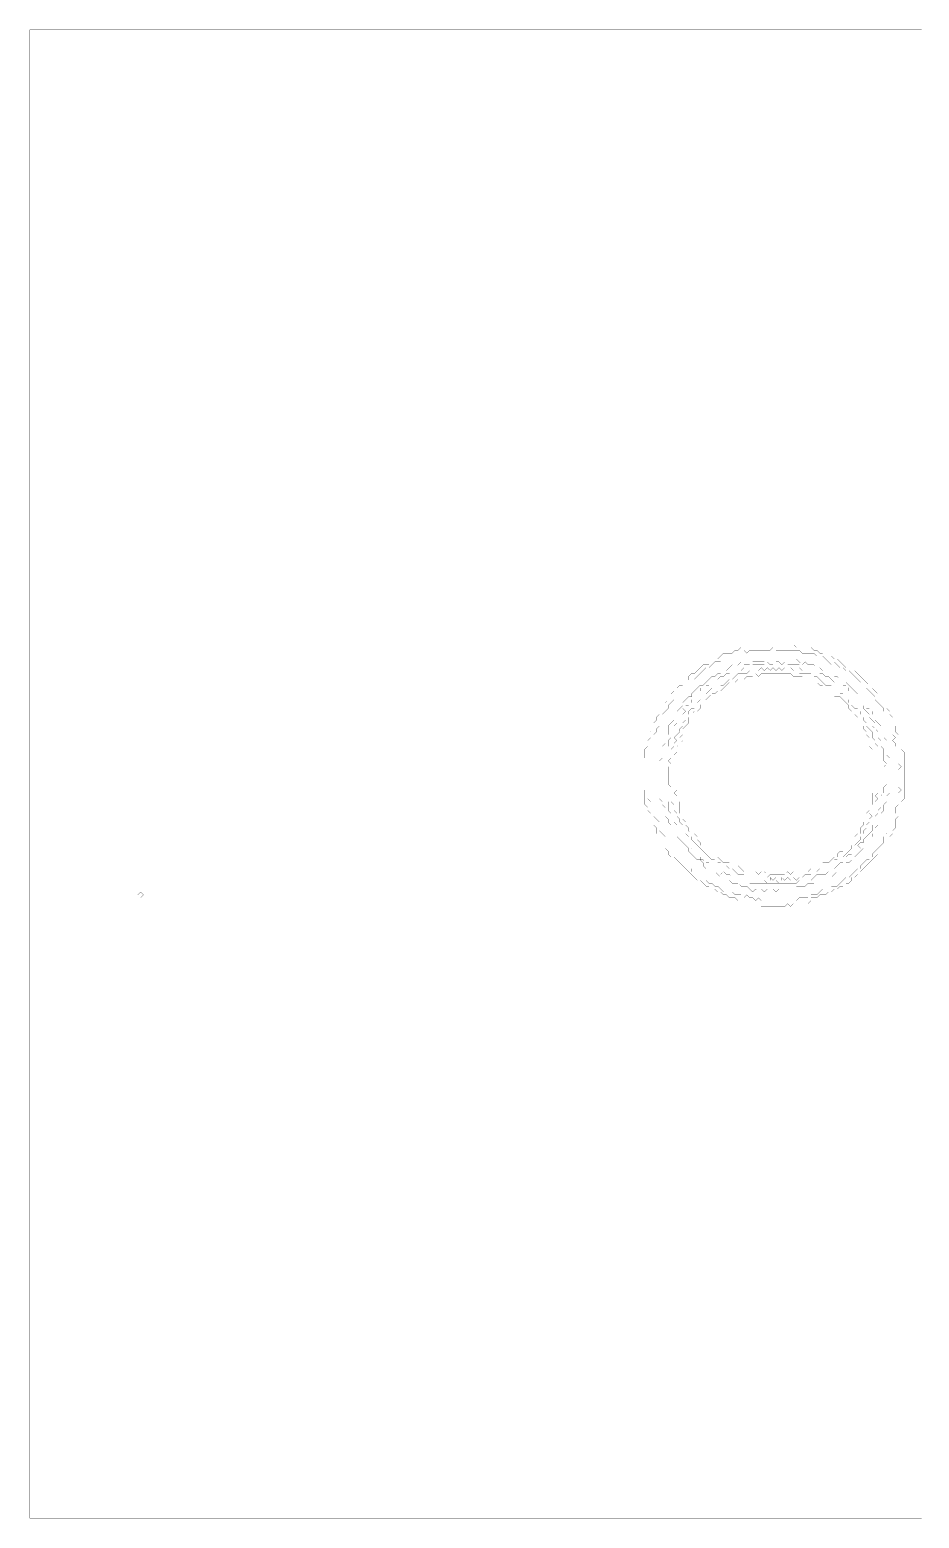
# Model space of a CAD drawing. Header units: metres. Extents: x 0 to 4996, y -4996 to 0.
# Drawn here: x 0 to 2983, y -4996 to 0 of the extents above; entities that cross this region are included whole.
import ezdxf

# ---------------------------------------------------------------- set-up
doc = ezdxf.new("R2010")
doc.units = ezdxf.units.M
doc.layers.add('conductor', color=1, linetype='Continuous')
doc.layers.add('substrate', color=5, linetype='Continuous')

msp = doc.modelspace()

# ---------------------------------------------------------------- linework, layer by layer
at = {"layer": 'conductor', "const_width": 0.5}
for points in [[(2493.2, -2072.8), (2483.4, -2082.6), (2473.7, -2082.6), (2463.9, -2082.6), (2454.1, -2082.6), (2444.3, -2082.6), (2434.6, -2082.6), (2424.8, -2082.6), (2415, -2082.6), (2405.2, -2092.4), (2395.4, -2082.6), (2385.7, -2092.4), (2375.9, -2102.1), (2366.1, -2102.1), (2356.3, -2102.1), (2346.6, -2102.1), (2336.8, -2102.1), (2327, -2111.9), (2317.2, -2121.7), (2307.5, -2121.7), (2297.7, -2121.7), (2287.9, -2131.5), (2278.1, -2141.2), (2268.3, -2141.2), (2258.6, -2151), (2248.8, -2160.8), (2239, -2170.6), (2229.2, -2180.3), (2219.5, -2180.3), (2209.7, -2190.1), (2199.9, -2199.9), (2190.1, -2209.7), (2180.3, -2219.5), (2170.6, -2229.2), (2160.8, -2239), (2160.8, -2248.8), (2151, -2258.6), (2141.2, -2268.3), (2141.2, -2278.1), (2131.5, -2287.9), (2121.7, -2297.7), (2121.7, -2307.5), (2121.7, -2317.2), (2111.9, -2327), (2111.9, -2336.8), (2102.1, -2346.6), (2102.1, -2356.3), (2092.4, -2366.1), (2092.4, -2375.9), (2082.6, -2385.7), (2082.6, -2395.4), (2082.6, -2405.2), (2082.6, -2415), (2082.6, -2424.8), (2072.8, -2434.6), (2072.8, -2444.3), (2072.8, -2454.1), (2072.8, -2463.9), (2072.8, -2473.7), (2072.8, -2483.4), (2072.8, -2493.2), (2072.8, -2503), (2072.8, -2512.8), (2072.8, -2522.6), (2072.8, -2532.3), (2072.8, -2542.1), (2072.8, -2551.9), (2072.8, -2561.7), (2072.8, -2571.4), (2072.8, -2581.2), (2082.6, -2591), (2082.6, -2600.8), (2082.6, -2610.6), (2092.4, -2620.3), (2092.4, -2630.1), (2092.4, -2639.9), (2102.1, -2649.7), (2111.9, -2659.4), (2111.9, -2669.2), (2111.9, -2679), (2111.9, -2688.8), (2121.7, -2698.5), (2131.5, -2708.3), (2131.5, -2718.1), (2131.5, -2727.9), (2141.2, -2737.7), (2151, -2747.4), (2151, -2757.2), (2160.8, -2767), (2170.6, -2776.8), (2180.3, -2776.8), (2190.1, -2786.5), (2199.9, -2796.3), (2209.7, -2806.1), (2219.5, -2815.9), (2219.5, -2825.7), (2229.2, -2825.7), (2239, -2835.4), (2248.8, -2845.2), (2258.6, -2855), (2268.3, -2855), (2278.1, -2864.8), (2287.9, -2864.8), (2297.7, -2874.5), (2307.5, -2874.5), (2317.2, -2884.3), (2327, -2894.1), (2336.8, -2894.1), (2346.6, -2894.1), (2356.3, -2894.1), (2366.1, -2903.9), (2375.9, -2903.9), (2385.7, -2903.9), (2395.4, -2913.6), (2405.2, -2903.9), (2415, -2913.6), (2424.8, -2913.6), (2434.6, -2923.4), (2444.3, -2913.6), (2454.1, -2923.4), (2463.9, -2923.4), (2473.7, -2923.4), (2483.4, -2923.4), (2493.2, -2923.4), (2503, -2923.4), (2512.8, -2923.4), (2522.6, -2923.4), (2532.3, -2923.4), (2542.1, -2923.4), (2551.9, -2923.4), (2561.7, -2923.4), (2571.4, -2923.4), (2581.2, -2913.6), (2591, -2913.6), (2600.8, -2913.6), (2610.6, -2913.6), (2620.3, -2903.9), (2630.1, -2903.9), (2639.9, -2903.9), (2649.7, -2894.1), (2659.4, -2884.3), (2669.2, -2884.3), (2679, -2884.3), (2688.8, -2874.5), (2698.5, -2874.5), (2708.3, -2874.5), (2718.1, -2864.8), (2727.9, -2855), (2737.7, -2845.2), (2747.4, -2845.2), (2757.2, -2835.4), (2767, -2825.7), (2776.8, -2815.9), (2786.5, -2815.9), (2786.5, -2806.1), (2796.3, -2796.3), (2806.1, -2786.5), (2815.9, -2786.5), (2825.7, -2776.8), (2825.7, -2767), (2835.4, -2757.2), (2845.2, -2747.4), (2855, -2737.7), (2864.8, -2727.9), (2864.8, -2718.1), (2864.8, -2708.3), (2874.5, -2698.5), (2884.3, -2688.8), (2884.3, -2679), (2894.1, -2669.2), (2894.1, -2659.4), (2894.1, -2649.7), (2894.1, -2639.9), (2903.9, -2630.1), (2903.9, -2620.3), (2903.9, -2610.6), (2913.6, -2600.8), (2913.6, -2591), (2913.6, -2581.2), (2913.6, -2571.4), (2913.6, -2561.7), (2923.4, -2551.9), (2913.6, -2542.1), (2923.4, -2532.3), (2923.4, -2522.6), (2923.4, -2512.8), (2923.4, -2503), (2913.6, -2493.2), (2913.6, -2483.4), (2923.4, -2473.7), (2913.6, -2463.9), (2913.6, -2454.1), (2913.6, -2444.3), (2913.6, -2434.6), (2913.6, -2424.8), (2913.6, -2415), (2903.9, -2405.2), (2903.9, -2395.4), (2894.1, -2385.7), (2903.9, -2375.9), (2894.1, -2366.1), (2894.1, -2356.3), (2884.3, -2346.6), (2884.3, -2336.8), (2884.3, -2327), (2884.3, -2317.2), (2874.5, -2307.5), (2874.5, -2297.7), (2864.8, -2287.9), (2864.8, -2278.1), (2855, -2268.3), (2845.2, -2258.6), (2835.4, -2248.8), (2835.4, -2239), (2825.7, -2229.2), (2815.9, -2219.5), (2806.1, -2209.7), (2806.1, -2199.9), (2796.3, -2190.1), (2786.5, -2190.1), (2776.8, -2180.3), (2767, -2170.6), (2757.2, -2160.8), (2747.4, -2151), (2737.7, -2151), (2727.9, -2141.2), (2718.1, -2141.2), (2708.3, -2131.5), (2698.5, -2121.7), (2688.8, -2131.5), (2679, -2121.7), (2669.2, -2111.9), (2659.4, -2102.1), (2649.7, -2102.1), (2639.9, -2102.1), (2630.1, -2092.4), (2620.3, -2092.4), (2610.6, -2092.4), (2600.8, -2092.4), (2591, -2092.4), (2581.2, -2082.6), (2571.4, -2082.6), (2561.7, -2082.6), (2551.9, -2082.6), (2542.1, -2082.6), (2532.3, -2082.6), (2522.6, -2082.6), (2512.8, -2082.6), (2503, -2082.6)], [(2463.9, -2121.7), (2473.7, -2111.9), (2483.4, -2111.9), (2493.2, -2111.9), (2503, -2111.9), (2512.8, -2111.9), (2522.6, -2111.9), (2532.3, -2111.9), (2542.1, -2111.9), (2551.9, -2111.9), (2561.7, -2111.9), (2571.4, -2111.9), (2581.2, -2121.7), (2591, -2131.5), (2600.8, -2121.7), (2610.6, -2131.5), (2620.3, -2131.5), (2630.1, -2131.5), (2639.9, -2141.2), (2649.7, -2141.2), (2659.4, -2151), (2669.2, -2151), (2679, -2151), (2688.8, -2160.8), (2698.5, -2170.6), (2708.3, -2170.6), (2718.1, -2180.3), (2727.9, -2190.1), (2737.7, -2190.1), (2747.4, -2199.9), (2757.2, -2209.7), (2767, -2219.5), (2776.8, -2229.2), (2776.8, -2239), (2786.5, -2248.8), (2796.3, -2258.6), (2806.1, -2268.3), (2806.1, -2278.1), (2815.9, -2278.1), (2825.7, -2287.9), (2825.7, -2297.7), (2835.4, -2307.5), (2835.4, -2317.2), (2845.2, -2327), (2855, -2336.8), (2855, -2346.6), (2855, -2356.3), (2864.8, -2366.1), (2855, -2375.9), (2864.8, -2375.9), (2874.5, -2385.7), (2874.5, -2395.4), (2874.5, -2405.2), (2874.5, -2415), (2884.3, -2424.8), (2874.5, -2434.6), (2884.3, -2444.3), (2884.3, -2454.1), (2884.3, -2463.9), (2884.3, -2473.7), (2884.3, -2483.4), (2884.3, -2493.2), (2884.3, -2503), (2884.3, -2512.8), (2884.3, -2522.6), (2884.3, -2532.3), (2884.3, -2542.1), (2884.3, -2551.9), (2884.3, -2561.7), (2874.5, -2571.4), (2874.5, -2581.2), (2874.5, -2591), (2864.8, -2600.8), (2864.8, -2610.6), (2864.8, -2620.3), (2855, -2630.1), (2855, -2639.9), (2845.2, -2649.7), (2845.2, -2659.4), (2845.2, -2669.2), (2835.4, -2679), (2835.4, -2688.8), (2825.7, -2698.5), (2825.7, -2708.3), (2815.9, -2718.1), (2806.1, -2727.9), (2796.3, -2737.7), (2786.5, -2737.7), (2796.3, -2747.4), (2786.5, -2757.2), (2776.8, -2767), (2767, -2776.8), (2757.2, -2776.8), (2747.4, -2776.8), (2757.2, -2786.5), (2747.4, -2796.3), (2737.7, -2796.3), (2727.9, -2806.1), (2718.1, -2815.9), (2708.3, -2825.7), (2698.5, -2835.4), (2688.8, -2845.2), (2679, -2845.2), (2669.2, -2855), (2659.4, -2855), (2649.7, -2855), (2639.9, -2855), (2630.1, -2864.8), (2620.3, -2864.8), (2610.6, -2864.8), (2600.8, -2874.5), (2591, -2874.5), (2581.2, -2874.5), (2571.4, -2874.5), (2561.7, -2884.3), (2551.9, -2884.3), (2542.1, -2884.3), (2532.3, -2884.3), (2522.6, -2884.3), (2512.8, -2884.3), (2503, -2894.1), (2493.2, -2884.3), (2483.4, -2884.3), (2473.7, -2884.3), (2463.9, -2894.1), (2454.1, -2884.3), (2444.3, -2894.1), (2434.6, -2884.3), (2424.8, -2894.1), (2415, -2884.3), (2405.2, -2874.5), (2395.4, -2874.5), (2385.7, -2874.5), (2375.9, -2864.8), (2366.1, -2864.8), (2356.3, -2864.8), (2346.6, -2855), (2336.8, -2855), (2327, -2845.2), (2317.2, -2845.2), (2307.5, -2835.4), (2297.7, -2825.7), (2287.9, -2815.9), (2278.1, -2815.9), (2268.3, -2815.9), (2258.6, -2806.1), (2258.6, -2796.3), (2248.8, -2786.5), (2239, -2786.5), (2229.2, -2776.8), (2219.5, -2767), (2209.7, -2757.2), (2209.7, -2747.4), (2199.9, -2737.7), (2190.1, -2727.9), (2180.3, -2718.1), (2170.6, -2708.3), (2170.6, -2698.5), (2160.8, -2688.8), (2151, -2679), (2151, -2669.2), (2141.2, -2659.4), (2141.2, -2649.7), (2131.5, -2639.9), (2131.5, -2630.1), (2131.5, -2620.3), (2131.5, -2610.6), (2121.7, -2600.8), (2121.7, -2591), (2111.9, -2581.2), (2121.7, -2571.4), (2111.9, -2561.7), (2111.9, -2551.9), (2111.9, -2542.1), (2111.9, -2532.3), (2111.9, -2522.6), (2111.9, -2512.8), (2111.9, -2503), (2111.9, -2493.2), (2111.9, -2483.4), (2111.9, -2473.7), (2111.9, -2463.9), (2111.9, -2454.1), (2121.7, -2444.3), (2121.7, -2434.6), (2121.7, -2424.8), (2121.7, -2415), (2121.7, -2405.2), (2131.5, -2395.4), (2131.5, -2385.7), (2131.5, -2375.9), (2141.2, -2366.1), (2141.2, -2356.3), (2141.2, -2346.6), (2141.2, -2336.8), (2151, -2327), (2160.8, -2317.2), (2160.8, -2307.5), (2170.6, -2297.7), (2170.6, -2287.9), (2180.3, -2278.1), (2190.1, -2268.3), (2190.1, -2258.6), (2199.9, -2248.8), (2209.7, -2239), (2219.5, -2239), (2219.5, -2229.2), (2229.2, -2219.5), (2239, -2209.7), (2248.8, -2199.9), (2258.6, -2199.9), (2268.3, -2190.1), (2278.1, -2180.3), (2287.9, -2170.6), (2297.7, -2170.6), (2307.5, -2160.8), (2317.2, -2160.8), (2327, -2151), (2336.8, -2151), (2346.6, -2141.2), (2356.3, -2131.5), (2366.1, -2141.2), (2375.9, -2131.5), (2385.7, -2121.7), (2395.4, -2131.5), (2405.2, -2131.5), (2415, -2131.5), (2424.8, -2121.7), (2434.6, -2121.7), (2444.3, -2121.7), (2454.1, -2121.7)], [(2434.6, -2160.8), (2424.8, -2170.6), (2415, -2170.6), (2405.2, -2170.6), (2395.4, -2180.3), (2385.7, -2180.3), (2375.9, -2180.3), (2366.1, -2190.1), (2356.3, -2190.1), (2346.6, -2190.1), (2336.8, -2199.9), (2327, -2209.7), (2317.2, -2219.5), (2307.5, -2219.5), (2297.7, -2229.2), (2287.9, -2229.2), (2278.1, -2239), (2268.3, -2248.8), (2258.6, -2258.6), (2248.8, -2268.3), (2248.8, -2278.1), (2239, -2287.9), (2229.2, -2287.9), (2219.5, -2297.7), (2209.7, -2307.5), (2209.7, -2317.2), (2209.7, -2327), (2199.9, -2336.8), (2190.1, -2346.6), (2190.1, -2356.3), (2190.1, -2366.1), (2180.3, -2375.9), (2190.1, -2385.7), (2180.3, -2395.4), (2170.6, -2405.2), (2170.6, -2415), (2170.6, -2424.8), (2160.8, -2434.6), (2160.8, -2444.3), (2160.8, -2454.1), (2160.8, -2463.9), (2160.8, -2473.7), (2160.8, -2483.4), (2160.8, -2493.2), (2160.8, -2503), (2160.8, -2512.8), (2160.8, -2522.6), (2160.8, -2532.3), (2160.8, -2542.1), (2170.6, -2551.9), (2160.8, -2561.7), (2170.6, -2571.4), (2170.6, -2581.2), (2180.3, -2591), (2180.3, -2600.8), (2180.3, -2610.6), (2180.3, -2620.3), (2180.3, -2630.1), (2190.1, -2639.9), (2190.1, -2649.7), (2199.9, -2659.4), (2199.9, -2669.2), (2209.7, -2679), (2209.7, -2688.8), (2219.5, -2698.5), (2229.2, -2698.5), (2239, -2708.3), (2239, -2718.1), (2248.8, -2727.9), (2248.8, -2737.7), (2258.6, -2747.4), (2268.3, -2747.4), (2278.1, -2757.2), (2287.9, -2767), (2297.7, -2776.8), (2307.5, -2776.8), (2317.2, -2786.5), (2327, -2796.3), (2336.8, -2796.3), (2346.6, -2796.3), (2356.3, -2806.1), (2366.1, -2806.1), (2375.9, -2806.1), (2385.7, -2815.9), (2395.4, -2825.7), (2405.2, -2825.7), (2415, -2825.7), (2424.8, -2825.7), (2434.6, -2825.7), (2444.3, -2835.4), (2454.1, -2825.7), (2463.9, -2825.7), (2473.7, -2835.4), (2473.7, -2845.2), (2483.4, -2835.4), (2493.2, -2835.4), (2503, -2835.4), (2512.8, -2835.4), (2522.6, -2835.4), (2532.3, -2835.4), (2542.1, -2825.7), (2551.9, -2835.4), (2561.7, -2825.7), (2571.4, -2825.7), (2581.2, -2825.7), (2591, -2825.7), (2600.8, -2825.7), (2610.6, -2825.7), (2620.3, -2815.9), (2630.1, -2815.9), (2639.9, -2815.9), (2649.7, -2806.1), (2659.4, -2796.3), (2669.2, -2796.3), (2679, -2796.3), (2688.8, -2786.5), (2698.5, -2776.8), (2708.3, -2776.8), (2708.3, -2767), (2718.1, -2757.2), (2727.9, -2757.2), (2737.7, -2747.4), (2747.4, -2737.7), (2757.2, -2727.9), (2767, -2718.1), (2767, -2708.3), (2776.8, -2698.5), (2786.5, -2698.5), (2786.5, -2688.8), (2786.5, -2679), (2796.3, -2669.2), (2796.3, -2659.4), (2806.1, -2649.7), (2806.1, -2639.9), (2806.1, -2630.1), (2815.9, -2620.3), (2815.9, -2610.6), (2825.7, -2600.8), (2825.7, -2591), (2825.7, -2581.2), (2825.7, -2571.4), (2825.7, -2561.7), (2835.4, -2551.9), (2835.4, -2542.1), (2835.4, -2532.3), (2835.4, -2522.6), (2835.4, -2512.8), (2835.4, -2503), (2835.4, -2493.2), (2835.4, -2483.4), (2835.4, -2473.7), (2835.4, -2463.9), (2835.4, -2454.1), (2835.4, -2444.3), (2835.4, -2434.6), (2835.4, -2424.8), (2835.4, -2415), (2825.7, -2415), (2815.9, -2405.2), (2815.9, -2395.4), (2815.9, -2385.7), (2815.9, -2375.9), (2806.1, -2366.1), (2806.1, -2356.3), (2796.3, -2346.6), (2796.3, -2336.8), (2786.5, -2327), (2776.8, -2317.2), (2776.8, -2307.5), (2767, -2297.7), (2767, -2287.9), (2757.2, -2287.9), (2747.4, -2278.1), (2747.4, -2268.3), (2737.7, -2258.6), (2727.9, -2248.8), (2718.1, -2239), (2708.3, -2239), (2698.5, -2239), (2688.8, -2229.2), (2688.8, -2219.5), (2679, -2219.5), (2669.2, -2209.7), (2659.4, -2199.9), (2649.7, -2199.9), (2639.9, -2190.1), (2630.1, -2180.3), (2620.3, -2180.3), (2610.6, -2180.3), (2600.8, -2180.3), (2591, -2170.6), (2581.2, -2170.6), (2571.4, -2170.6), (2561.7, -2170.6), (2551.9, -2160.8), (2542.1, -2160.8), (2532.3, -2160.8), (2522.6, -2160.8), (2512.8, -2160.8), (2503, -2160.8), (2493.2, -2160.8), (2483.4, -2160.8), (2473.7, -2160.8), (2463.9, -2160.8), (2454.1, -2160.8), (2444.3, -2170.6)]]:
    msp.add_lwpolyline(points, close=True, dxfattribs=at)
at = {"layer": 'substrate', "const_width": 0.5}
msp.add_lwpolyline([(2991.9, 0), (2982.1, 0), (2972.3, 0), (2962.5, 0), (2952.8, 0), (2943, 0), (2933.2, 0), (2923.4, 0), (2913.6, 0), (2903.9, 0), (2894.1, 0), (2884.3, 0), (2874.5, 0), (2864.8, 0), (2855, 0), (2845.2, 0), (2835.4, 0), (2825.7, 0), (2815.9, 0), (2806.1, 0), (2796.3, 0), (2786.5, 0), (2776.8, 0), (2767, 0), (2757.2, 0), (2747.4, 0), (2737.7, 0), (2727.9, 0), (2718.1, 0), (2708.3, 0), (2698.5, 0), (2688.8, 0), (2679, 0), (2669.2, 0), (2659.4, 0), (2649.7, 0), (2639.9, 0), (2630.1, 0), (2620.3, 0), (2610.6, 0), (2600.8, 0), (2591, 0), (2581.2, 0), (2571.4, 0), (2561.7, 0), (2551.9, 0), (2542.1, 0), (2532.3, 0), (2522.6, 0), (2512.8, 0), (2503, 0), (2493.2, 0), (2483.4, 0), (2473.7, 0), (2463.9, 0), (2454.1, 0), (2444.3, 0), (2434.6, 0), (2424.8, 0), (2415, 0), (2405.2, 0), (2395.4, 0), (2385.7, 0), (2375.9, 0), (2366.1, 0), (2356.3, 0), (2346.6, 0), (2336.8, 0), (2327, 0), (2317.2, 0), (2307.5, 0), (2297.7, 0), (2287.9, 0), (2278.1, 0), (2268.3, 0), (2258.6, 0), (2248.8, 0), (2239, 0), (2229.2, 0), (2219.5, 0), (2209.7, 0), (2199.9, 0), (2190.1, 0), (2180.3, 0), (2170.6, 0), (2160.8, 0), (2151, 0), (2141.2, 0), (2131.5, 0), (2121.7, 0), (2111.9, 0), (2102.1, 0), (2092.4, 0), (2082.6, 0), (2072.8, 0), (2063, 0), (2053.2, 0), (2043.5, 0), (2033.7, 0), (2023.9, 0), (2014.1, 0), (2004.4, 0), (1994.6, 0), (1984.8, 0), (1975, 0), (1965.2, 0), (1955.5, 0), (1945.7, 0), (1935.9, 0), (1926.1, 0), (1916.4, 0), (1906.6, 0), (1896.8, 0), (1887, 0), (1877.2, 0), (1867.5, 0), (1857.7, 0), (1847.9, 0), (1838.1, 0), (1828.4, 0), (1818.6, 0), (1808.8, 0), (1799, 0), (1789.3, 0), (1779.5, 0), (1769.7, 0), (1759.9, 0), (1750.1, 0), (1740.4, 0), (1730.6, 0), (1720.8, 0), (1711, 0), (1701.3, 0), (1691.5, 0), (1681.7, 0), (1671.9, 0), (1662.1, 0), (1652.4, 0), (1642.6, 0), (1632.8, 0), (1623, 0), (1613.3, 0), (1603.5, 0), (1593.7, 0), (1583.9, 0), (1574.2, 0), (1564.4, 0), (1554.6, 0), (1544.8, 0), (1535, 0), (1525.3, 0), (1515.5, 0), (1505.7, 0), (1495.9, 0), (1486.2, 0), (1476.4, 0), (1466.6, 0), (1456.8, 0), (1447, 0), (1437.3, 0), (1427.5, 0), (1417.7, 0), (1407.9, 0), (1398.2, 0), (1388.4, 0), (1378.6, 0), (1368.8, 0), (1359.1, 0), (1349.3, 0), (1339.5, 0), (1329.7, 0), (1319.9, 0), (1310.2, 0), (1300.4, 0), (1290.6, 0), (1280.8, 0), (1271.1, 0), (1261.3, 0), (1251.5, 0), (1241.7, 0), (1231.9, 0), (1222.2, 0), (1212.4, 0), (1202.6, 0), (1192.8, 0), (1183.1, 0), (1173.3, 0), (1163.5, 0), (1153.7, 0), (1143.9, 0), (1134.2, 0), (1124.4, 0), (1114.6, 0), (1104.8, 0), (1095.1, 0), (1085.3, 0), (1075.5, 0), (1065.7, 0), (1056, 0), (1046.2, 0), (1036.4, 0), (1026.6, 0), (1016.8, 0), (1007.1, 0), (997.3, 0), (987.5, 0), (977.7, 0), (968, 0), (958.2, 0), (948.4, 0), (938.6, 0), (928.8, 0), (919.1, 0), (909.3, 0), (899.5, 0), (889.7, 0), (880, 0), (870.2, 0), (860.4, 0), (850.6, 0), (840.9, 0), (831.1, 0), (821.3, 0), (811.5, 0), (801.7, 0), (792, 0), (782.2, 0), (772.4, 0), (762.6, 0), (752.9, 0), (743.1, 0), (733.3, 0), (723.5, 0), (713.7, 0), (704, 0), (694.2, 0), (684.4, 0), (674.6, 0), (664.9, 0), (655.1, 0), (645.3, 0), (635.5, 0), (625.8, 0), (616, 0), (606.2, 0), (596.4, 0), (586.6, 0), (576.9, 0), (567.1, 0), (557.3, 0), (547.5, 0), (537.8, 0), (528, 0), (518.2, 0), (508.4, 0), (498.6, 0), (488.9, 0), (479.1, 0), (469.3, 0), (459.5, 0), (449.8, 0), (440, 0), (430.2, 0), (420.4, 0), (410.6, 0), (400.9, 0), (391.1, 0), (381.3, 0), (371.5, 0), (361.8, 0), (352, 0), (342.2, 0), (332.4, 0), (322.7, 0), (312.9, 0), (303.1, 0), (293.3, 0), (283.5, 0), (273.8, 0), (264, 0), (254.2, 0), (244.4, 0), (234.7, 0), (224.9, 0), (215.1, 0), (205.3, 0), (195.5, 0), (185.8, 0), (176, 0), (166.2, 0), (156.4, 0), (146.7, 0), (136.9, 0), (127.1, 0), (117.3, 0), (107.6, 0), (97.8, 0), (88, 0), (78.2, 0), (68.4, 0), (58.7, 0), (48.9, 0), (39.1, 0), (29.3, 0), (19.6, 0), (9.8, 0), (0, 0), (0, -9.8), (0, -19.6), (0, -29.3), (0, -39.1), (0, -48.9), (0, -58.7), (0, -68.4), (0, -78.2), (0, -88), (0, -97.8), (0, -107.6), (0, -117.3), (0, -127.1), (0, -136.9), (0, -146.7), (0, -156.4), (0, -166.2), (0, -176), (0, -185.8), (0, -195.5), (0, -205.3), (0, -215.1), (0, -224.9), (0, -234.7), (0, -244.4), (0, -254.2), (0, -264), (0, -273.8), (0, -283.5), (0, -293.3), (0, -303.1), (0, -312.9), (0, -322.7), (0, -332.4), (0, -342.2), (0, -352), (0, -361.8), (0, -371.5), (0, -381.3), (0, -391.1), (0, -400.9), (0, -410.6), (0, -420.4), (0, -430.2), (0, -440), (0, -449.8), (0, -459.5), (0, -469.3), (0, -479.1), (0, -488.9), (0, -498.6), (0, -508.4), (0, -518.2), (0, -528), (0, -537.8), (0, -547.5), (0, -557.3), (0, -567.1), (0, -576.9), (0, -586.6), (0, -596.4), (0, -606.2), (0, -616), (0, -625.8), (0, -635.5), (0, -645.3), (0, -655.1), (0, -664.9), (0, -674.6), (0, -684.4), (0, -694.2), (0, -704), (0, -713.7), (0, -723.5), (0, -733.3), (0, -743.1), (0, -752.9), (0, -762.6), (0, -772.4), (0, -782.2), (0, -792), (0, -801.7), (0, -811.5), (0, -821.3), (0, -831.1), (0, -840.9), (0, -850.6), (0, -860.4), (0, -870.2), (0, -880), (0, -889.7), (0, -899.5), (0, -909.3), (0, -919.1), (0, -928.8), (0, -938.6), (0, -948.4), (0, -958.2), (0, -968), (0, -977.7), (0, -987.5), (0, -997.3), (0, -1007.1), (0, -1016.8), (0, -1026.6), (0, -1036.4), (0, -1046.2), (0, -1056), (0, -1065.7), (0, -1075.5), (0, -1085.3), (0, -1095.1), (0, -1104.8), (0, -1114.6), (0, -1124.4), (0, -1134.2), (0, -1143.9), (0, -1153.7), (0, -1163.5), (0, -1173.3), (0, -1183.1), (0, -1192.8), (0, -1202.6), (0, -1212.4), (0, -1222.2), (0, -1231.9), (0, -1241.7), (0, -1251.5), (0, -1261.3), (0, -1271.1), (0, -1280.8), (0, -1290.6), (0, -1300.4), (0, -1310.2), (0, -1319.9), (0, -1329.7), (0, -1339.5), (0, -1349.3), (0, -1359.1), (0, -1368.8), (0, -1378.6), (0, -1388.4), (0, -1398.2), (0, -1407.9), (0, -1417.7), (0, -1427.5), (0, -1437.3), (0, -1447), (0, -1456.8), (0, -1466.6), (0, -1476.4), (0, -1486.2), (0, -1495.9), (0, -1505.7), (0, -1515.5), (0, -1525.3), (0, -1535), (0, -1544.8), (0, -1554.6), (0, -1564.4), (0, -1574.2), (0, -1583.9), (0, -1593.7), (0, -1603.5), (0, -1613.3), (0, -1623), (0, -1632.8), (0, -1642.6), (0, -1652.4), (0, -1662.1), (0, -1671.9), (0, -1681.7), (0, -1691.5), (0, -1701.3), (0, -1711), (0, -1720.8), (0, -1730.6), (0, -1740.4), (0, -1750.1), (0, -1759.9), (0, -1769.7), (0, -1779.5), (0, -1789.3), (0, -1799), (0, -1808.8), (0, -1818.6), (0, -1828.4), (0, -1838.1), (0, -1847.9), (0, -1857.7), (0, -1867.5), (0, -1877.2), (0, -1887), (0, -1896.8), (0, -1906.6), (0, -1916.4), (0, -1926.1), (0, -1935.9), (0, -1945.7), (0, -1955.5), (0, -1965.2), (0, -1975), (0, -1984.8), (0, -1994.6), (0, -2004.4), (0, -2014.1), (0, -2023.9), (0, -2033.7), (0, -2043.5), (0, -2053.2), (0, -2063), (0, -2072.8), (0, -2082.6), (0, -2092.4), (0, -2102.1), (0, -2111.9), (0, -2121.7), (0, -2131.5), (0, -2141.2), (0, -2151), (0, -2160.8), (0, -2170.6), (0, -2180.3), (0, -2190.1), (0, -2199.9), (0, -2209.7), (0, -2219.5), (0, -2229.2), (0, -2239), (0, -2248.8), (0, -2258.6), (0, -2268.3), (0, -2278.1), (0, -2287.9), (0, -2297.7), (0, -2307.5), (0, -2317.2), (0, -2327), (0, -2336.8), (0, -2346.6), (0, -2356.3), (0, -2366.1), (0, -2375.9), (0, -2385.7), (0, -2395.4), (0, -2405.2), (0, -2415), (0, -2424.8), (0, -2434.6), (0, -2444.3), (0, -2454.1), (0, -2463.9), (0, -2473.7), (0, -2483.4), (0, -2493.2), (0, -2503), (0, -2512.8), (0, -2522.6), (0, -2532.3), (0, -2542.1), (0, -2551.9), (0, -2561.7), (0, -2571.4), (0, -2581.2), (0, -2591), (0, -2600.8), (0, -2610.6), (0, -2620.3), (0, -2630.1), (0, -2639.9), (0, -2649.7), (0, -2659.4), (0, -2669.2), (0, -2679), (0, -2688.8), (0, -2698.5), (0, -2708.3), (0, -2718.1), (0, -2727.9), (0, -2737.7), (0, -2747.4), (0, -2757.2), (0, -2767), (0, -2776.8), (0, -2786.5), (0, -2796.3), (0, -2806.1), (0, -2815.9), (0, -2825.7), (0, -2835.4), (0, -2845.2), (0, -2855), (0, -2864.8), (0, -2874.5), (0, -2884.3), (0, -2894.1), (0, -2903.9), (0, -2913.6), (0, -2923.4), (0, -2933.2), (0, -2943), (0, -2952.8), (0, -2962.5), (0, -2972.3), (0, -2982.1), (0, -2991.9), (0, -3001.6), (0, -3011.4), (0, -3021.2), (0, -3031), (0, -3040.8), (0, -3050.5), (0, -3060.3), (0, -3070.1), (0, -3079.9), (0, -3089.6), (0, -3099.4), (0, -3109.2), (0, -3119), (0, -3128.8), (0, -3138.5), (0, -3148.3), (0, -3158.1), (0, -3167.9), (0, -3177.6), (0, -3187.4), (0, -3197.2), (0, -3207), (0, -3216.7), (0, -3226.5), (0, -3236.3), (0, -3246.1), (0, -3255.9), (0, -3265.6), (0, -3275.4), (0, -3285.2), (0, -3295), (0, -3304.7), (0, -3314.5), (0, -3324.3), (0, -3334.1), (0, -3343.9), (0, -3353.6), (0, -3363.4), (0, -3373.2), (0, -3383), (0, -3392.7), (0, -3402.5), (0, -3412.3), (0, -3422.1), (0, -3431.8), (0, -3441.6), (0, -3451.4), (0, -3461.2), (0, -3471), (0, -3480.7), (0, -3490.5), (0, -3500.3), (0, -3510.1), (0, -3519.8), (0, -3529.6), (0, -3539.4), (0, -3549.2), (0, -3559), (0, -3568.7), (0, -3578.5), (0, -3588.3), (0, -3598.1), (0, -3607.8), (0, -3617.6), (0, -3627.4), (0, -3637.2), (0, -3646.9), (0, -3656.7), (0, -3666.5), (0, -3676.3), (0, -3686.1), (0, -3695.8), (0, -3705.6), (0, -3715.4), (0, -3725.2), (0, -3734.9), (0, -3744.7), (0, -3754.5), (0, -3764.3), (0, -3774.1), (0, -3783.8), (0, -3793.6), (0, -3803.4), (0, -3813.2), (0, -3822.9), (0, -3832.7), (0, -3842.5), (0, -3852.3), (0, -3862.1), (0, -3871.8), (0, -3881.6), (0, -3891.4), (0, -3901.2), (0, -3910.9), (0, -3920.7), (0, -3930.5), (0, -3940.3), (0, -3950), (0, -3959.8), (0, -3969.6), (0, -3979.4), (0, -3989.2), (0, -3998.9), (0, -4008.7), (0, -4018.5), (0, -4028.3), (0, -4038), (0, -4047.8), (0, -4057.6), (0, -4067.4), (0, -4077.2), (0, -4086.9), (0, -4096.7), (0, -4106.5), (0, -4116.3), (0, -4126), (0, -4135.8), (0, -4145.6), (0, -4155.4), (0, -4165.1), (0, -4174.9), (0, -4184.7), (0, -4194.5), (0, -4204.3), (0, -4214), (0, -4223.8), (0, -4233.6), (0, -4243.4), (0, -4253.1), (0, -4262.9), (0, -4272.7), (0, -4282.5), (0, -4292.3), (0, -4302), (0, -4311.8), (0, -4321.6), (0, -4331.4), (0, -4341.1), (0, -4350.9), (0, -4360.7), (0, -4370.5), (0, -4380.2), (0, -4390), (0, -4399.8), (0, -4409.6), (0, -4419.4), (0, -4429.1), (0, -4438.9), (0, -4448.7), (0, -4458.5), (0, -4468.2), (0, -4478), (0, -4487.8), (0, -4497.6), (0, -4507.4), (0, -4517.1), (0, -4526.9), (0, -4536.7), (0, -4546.5), (0, -4556.2), (0, -4566), (0, -4575.8), (0, -4585.6), (0, -4595.4), (0, -4605.1), (0, -4614.9), (0, -4624.7), (0, -4634.5), (0, -4644.2), (0, -4654), (0, -4663.8), (0, -4673.6), (0, -4683.3), (0, -4693.1), (0, -4702.9), (0, -4712.7), (0, -4722.5), (0, -4732.2), (0, -4742), (0, -4751.8), (0, -4761.6), (0, -4771.3), (0, -4781.1), (0, -4790.9), (0, -4800.7), (0, -4810.5), (0, -4820.2), (0, -4830), (0, -4839.8), (0, -4849.6), (0, -4859.3), (0, -4869.1), (0, -4878.9), (0, -4888.7), (0, -4898.4), (0, -4908.2), (0, -4918), (0, -4927.8), (0, -4937.6), (0, -4947.3), (0, -4957.1), (0, -4966.9), (0, -4976.7), (0, -4986.4), (0, -4996.2), (9.8, -4996.2), (19.6, -4996.2), (29.3, -4996.2), (39.1, -4996.2), (48.9, -4996.2), (58.7, -4996.2), (68.4, -4996.2), (78.2, -4996.2), (88, -4996.2), (97.8, -4996.2), (107.6, -4996.2), (117.3, -4996.2), (127.1, -4996.2), (136.9, -4996.2), (146.7, -4996.2), (156.4, -4996.2), (166.2, -4996.2), (176, -4996.2), (185.8, -4996.2), (195.5, -4996.2), (205.3, -4996.2), (215.1, -4996.2), (224.9, -4996.2), (234.7, -4996.2), (244.4, -4996.2), (254.2, -4996.2), (264, -4996.2), (273.8, -4996.2), (283.5, -4996.2), (293.3, -4996.2), (303.1, -4996.2), (312.9, -4996.2), (322.7, -4996.2), (332.4, -4996.2), (342.2, -4996.2), (352, -4996.2), (361.8, -4996.2), (371.5, -4996.2), (381.3, -4996.2), (391.1, -4996.2), (400.9, -4996.2), (410.6, -4996.2), (420.4, -4996.2), (430.2, -4996.2), (440, -4996.2), (449.8, -4996.2), (459.5, -4996.2), (469.3, -4996.2), (479.1, -4996.2), (488.9, -4996.2), (498.6, -4996.2), (508.4, -4996.2), (518.2, -4996.2), (528, -4996.2), (537.8, -4996.2), (547.5, -4996.2), (557.3, -4996.2), (567.1, -4996.2), (576.9, -4996.2), (586.6, -4996.2), (596.4, -4996.2), (606.2, -4996.2), (616, -4996.2), (625.8, -4996.2), (635.5, -4996.2), (645.3, -4996.2), (655.1, -4996.2), (664.9, -4996.2), (674.6, -4996.2), (684.4, -4996.2), (694.2, -4996.2), (704, -4996.2), (713.7, -4996.2), (723.5, -4996.2), (733.3, -4996.2), (743.1, -4996.2), (752.9, -4996.2), (762.6, -4996.2), (772.4, -4996.2), (782.2, -4996.2), (792, -4996.2), (801.7, -4996.2), (811.5, -4996.2), (821.3, -4996.2), (831.1, -4996.2), (840.9, -4996.2), (850.6, -4996.2), (860.4, -4996.2), (870.2, -4996.2), (880, -4996.2), (889.7, -4996.2), (899.5, -4996.2), (909.3, -4996.2), (919.1, -4996.2), (928.8, -4996.2), (938.6, -4996.2), (948.4, -4996.2), (958.2, -4996.2), (968, -4996.2), (977.7, -4996.2), (987.5, -4996.2), (997.3, -4996.2), (1007.1, -4996.2), (1016.8, -4996.2), (1026.6, -4996.2), (1036.4, -4996.2), (1046.2, -4996.2), (1056, -4996.2), (1065.7, -4996.2), (1075.5, -4996.2), (1085.3, -4996.2), (1095.1, -4996.2), (1104.8, -4996.2), (1114.6, -4996.2), (1124.4, -4996.2), (1134.2, -4996.2), (1143.9, -4996.2), (1153.7, -4996.2), (1163.5, -4996.2), (1173.3, -4996.2), (1183.1, -4996.2), (1192.8, -4996.2), (1202.6, -4996.2), (1212.4, -4996.2), (1222.2, -4996.2), (1231.9, -4996.2), (1241.7, -4996.2), (1251.5, -4996.2), (1261.3, -4996.2), (1271.1, -4996.2), (1280.8, -4996.2), (1290.6, -4996.2), (1300.4, -4996.2), (1310.2, -4996.2), (1319.9, -4996.2), (1329.7, -4996.2), (1339.5, -4996.2), (1349.3, -4996.2), (1359.1, -4996.2), (1368.8, -4996.2), (1378.6, -4996.2), (1388.4, -4996.2), (1398.2, -4996.2), (1407.9, -4996.2), (1417.7, -4996.2), (1427.5, -4996.2), (1437.3, -4996.2), (1447, -4996.2), (1456.8, -4996.2), (1466.6, -4996.2), (1476.4, -4996.2), (1486.2, -4996.2), (1495.9, -4996.2), (1505.7, -4996.2), (1515.5, -4996.2), (1525.3, -4996.2), (1535, -4996.2), (1544.8, -4996.2), (1554.6, -4996.2), (1564.4, -4996.2), (1574.2, -4996.2), (1583.9, -4996.2), (1593.7, -4996.2), (1603.5, -4996.2), (1613.3, -4996.2), (1623, -4996.2), (1632.8, -4996.2), (1642.6, -4996.2), (1652.4, -4996.2), (1662.1, -4996.2), (1671.9, -4996.2), (1681.7, -4996.2), (1691.5, -4996.2), (1701.3, -4996.2), (1711, -4996.2), (1720.8, -4996.2), (1730.6, -4996.2), (1740.4, -4996.2), (1750.1, -4996.2), (1759.9, -4996.2), (1769.7, -4996.2), (1779.5, -4996.2), (1789.3, -4996.2), (1799, -4996.2), (1808.8, -4996.2), (1818.6, -4996.2), (1828.4, -4996.2), (1838.1, -4996.2), (1847.9, -4996.2), (1857.7, -4996.2), (1867.5, -4996.2), (1877.2, -4996.2), (1887, -4996.2), (1896.8, -4996.2), (1906.6, -4996.2), (1916.4, -4996.2), (1926.1, -4996.2), (1935.9, -4996.2), (1945.7, -4996.2), (1955.5, -4996.2), (1965.2, -4996.2), (1975, -4996.2), (1984.8, -4996.2), (1994.6, -4996.2), (2004.4, -4996.2), (2014.1, -4996.2), (2023.9, -4996.2), (2033.7, -4996.2), (2043.5, -4996.2), (2053.2, -4996.2), (2063, -4996.2), (2072.8, -4996.2), (2082.6, -4996.2), (2092.4, -4996.2), (2102.1, -4996.2), (2111.9, -4996.2), (2121.7, -4996.2), (2131.5, -4996.2), (2141.2, -4996.2), (2151, -4996.2), (2160.8, -4996.2), (2170.6, -4996.2), (2180.3, -4996.2), (2190.1, -4996.2), (2199.9, -4996.2), (2209.7, -4996.2), (2219.5, -4996.2), (2229.2, -4996.2), (2239, -4996.2), (2248.8, -4996.2), (2258.6, -4996.2), (2268.3, -4996.2), (2278.1, -4996.2), (2287.9, -4996.2), (2297.7, -4996.2), (2307.5, -4996.2), (2317.2, -4996.2), (2327, -4996.2), (2336.8, -4996.2), (2346.6, -4996.2), (2356.3, -4996.2), (2366.1, -4996.2), (2375.9, -4996.2), (2385.7, -4996.2), (2395.4, -4996.2), (2405.2, -4996.2), (2415, -4996.2), (2424.8, -4996.2), (2434.6, -4996.2), (2444.3, -4996.2), (2454.1, -4996.2), (2463.9, -4996.2), (2473.7, -4996.2), (2483.4, -4996.2), (2493.2, -4996.2), (2503, -4996.2), (2512.8, -4996.2), (2522.6, -4996.2), (2532.3, -4996.2), (2542.1, -4996.2), (2551.9, -4996.2), (2561.7, -4996.2), (2571.4, -4996.2), (2581.2, -4996.2), (2591, -4996.2), (2600.8, -4996.2), (2610.6, -4996.2), (2620.3, -4996.2), (2630.1, -4996.2), (2639.9, -4996.2), (2649.7, -4996.2), (2659.4, -4996.2), (2669.2, -4996.2), (2679, -4996.2), (2688.8, -4996.2), (2698.5, -4996.2), (2708.3, -4996.2), (2718.1, -4996.2), (2727.9, -4996.2), (2737.7, -4996.2), (2747.4, -4996.2), (2757.2, -4996.2), (2767, -4996.2), (2776.8, -4996.2), (2786.5, -4996.2), (2796.3, -4996.2), (2806.1, -4996.2), (2815.9, -4996.2), (2825.7, -4996.2), (2835.4, -4996.2), (2845.2, -4996.2), (2855, -4996.2), (2864.8, -4996.2), (2874.5, -4996.2), (2884.3, -4996.2), (2894.1, -4996.2), (2903.9, -4996.2), (2913.6, -4996.2), (2923.4, -4996.2), (2933.2, -4996.2), (2943, -4996.2), (2952.8, -4996.2), (2962.5, -4996.2), (2972.3, -4996.2), (2982.1, -4996.2), (2991.9, -4996.2)], dxfattribs=at)
for points in [[(2405.2, -2072.8), (2415, -2063), (2424.8, -2063), (2434.6, -2063), (2444.3, -2063), (2454.1, -2063), (2463.9, -2063), (2473.7, -2063), (2483.4, -2063), (2493.2, -2063), (2503, -2063), (2512.8, -2063), (2522.6, -2063), (2532.3, -2063), (2542.1, -2063), (2551.9, -2063), (2561.7, -2063), (2571.4, -2072.8), (2581.2, -2072.8), (2591, -2072.8), (2600.8, -2072.8), (2610.6, -2072.8), (2620.3, -2072.8), (2630.1, -2082.6), (2639.9, -2082.6), (2649.7, -2092.4), (2659.4, -2092.4), (2669.2, -2102.1), (2679, -2102.1), (2688.8, -2102.1), (2698.5, -2111.9), (2708.3, -2111.9), (2718.1, -2121.7), (2727.9, -2131.5), (2737.7, -2141.2), (2747.4, -2141.2), (2757.2, -2151), (2767, -2151), (2776.8, -2160.8), (2786.5, -2170.6), (2796.3, -2180.3), (2806.1, -2190.1), (2815.9, -2199.9), (2825.7, -2209.7), (2835.4, -2219.5), (2845.2, -2229.2), (2855, -2239), (2855, -2248.8), (2864.8, -2258.6), (2874.5, -2268.3), (2874.5, -2278.1), (2884.3, -2287.9), (2884.3, -2297.7), (2894.1, -2307.5), (2894.1, -2317.2), (2894.1, -2327), (2903.9, -2336.8), (2903.9, -2346.6), (2903.9, -2356.3), (2913.6, -2366.1), (2913.6, -2375.9), (2923.4, -2385.7), (2923.4, -2395.4), (2923.4, -2405.2), (2923.4, -2415), (2933.2, -2424.8), (2933.2, -2434.6), (2933.2, -2444.3), (2933.2, -2454.1), (2933.2, -2463.9), (2933.2, -2473.7), (2933.2, -2483.4), (2933.2, -2493.2), (2933.2, -2503), (2933.2, -2512.8), (2933.2, -2522.6), (2933.2, -2532.3), (2933.2, -2542.1), (2933.2, -2551.9), (2933.2, -2561.7), (2933.2, -2571.4), (2933.2, -2581.2), (2923.4, -2591), (2923.4, -2600.8), (2923.4, -2610.6), (2913.6, -2620.3), (2913.6, -2630.1), (2913.6, -2639.9), (2903.9, -2649.7), (2903.9, -2659.4), (2903.9, -2669.2), (2903.9, -2679), (2894.1, -2688.8), (2894.1, -2698.5), (2884.3, -2708.3), (2884.3, -2718.1), (2874.5, -2727.9), (2874.5, -2737.7), (2864.8, -2747.4), (2855, -2747.4), (2855, -2757.2), (2845.2, -2767), (2835.4, -2776.8), (2825.7, -2786.5), (2815.9, -2796.3), (2806.1, -2806.1), (2796.3, -2815.9), (2786.5, -2825.7), (2776.8, -2825.7), (2776.8, -2835.4), (2767, -2845.2), (2757.2, -2845.2), (2757.2, -2855), (2747.4, -2864.8), (2737.7, -2864.8), (2727.9, -2874.5), (2718.1, -2874.5), (2708.3, -2884.3), (2698.5, -2884.3), (2688.8, -2894.1), (2679, -2894.1), (2669.2, -2903.9), (2659.4, -2903.9), (2649.7, -2903.9), (2639.9, -2913.6), (2630.1, -2913.6), (2620.3, -2913.6), (2620.3, -2923.4), (2610.6, -2933.2), (2600.8, -2933.2), (2591, -2933.2), (2581.2, -2933.2), (2571.4, -2933.2), (2561.7, -2933.2), (2551.9, -2943), (2542.1, -2933.2), (2532.3, -2943), (2522.6, -2943), (2512.8, -2943), (2503, -2943), (2493.2, -2943), (2483.4, -2943), (2473.7, -2943), (2463.9, -2943), (2454.1, -2943), (2444.3, -2933.2), (2434.6, -2933.2), (2424.8, -2933.2), (2415, -2933.2), (2405.2, -2923.4), (2395.4, -2923.4), (2385.7, -2923.4), (2375.9, -2923.4), (2366.1, -2913.6), (2356.3, -2913.6), (2346.6, -2913.6), (2336.8, -2903.9), (2327, -2903.9), (2317.2, -2894.1), (2307.5, -2894.1), (2297.7, -2884.3), (2287.9, -2884.3), (2278.1, -2874.5), (2268.3, -2874.5), (2258.6, -2864.8), (2248.8, -2855), (2239, -2855), (2229.2, -2845.2), (2219.5, -2835.4), (2209.7, -2825.7), (2199.9, -2815.9), (2190.1, -2806.1), (2180.3, -2796.3), (2170.6, -2786.5), (2160.8, -2776.8), (2151, -2776.8), (2141.2, -2767), (2141.2, -2757.2), (2131.5, -2747.4), (2131.5, -2737.7), (2121.7, -2727.9), (2121.7, -2718.1), (2111.9, -2708.3), (2102.1, -2698.5), (2102.1, -2688.8), (2102.1, -2679), (2092.4, -2669.2), (2092.4, -2659.4), (2082.6, -2649.7), (2082.6, -2639.9), (2082.6, -2630.1), (2072.8, -2620.3), (2072.8, -2610.6), (2063, -2600.8), (2063, -2591), (2063, -2581.2), (2063, -2571.4), (2063, -2561.7), (2063, -2551.9), (2053.2, -2542.1), (2053.2, -2532.3), (2053.2, -2522.6), (2053.2, -2512.8), (2053.2, -2503), (2053.2, -2493.2), (2053.2, -2483.4), (2053.2, -2473.7), (2053.2, -2463.9), (2053.2, -2454.1), (2063, -2444.3), (2063, -2434.6), (2063, -2424.8), (2063, -2415), (2072.8, -2405.2), (2072.8, -2395.4), (2072.8, -2385.7), (2082.6, -2375.9), (2082.6, -2366.1), (2082.6, -2356.3), (2092.4, -2346.6), (2092.4, -2336.8), (2092.4, -2327), (2102.1, -2317.2), (2102.1, -2307.5), (2111.9, -2297.7), (2111.9, -2287.9), (2121.7, -2278.1), (2131.5, -2268.3), (2131.5, -2258.6), (2141.2, -2248.8), (2151, -2239), (2151, -2229.2), (2160.8, -2219.5), (2170.6, -2219.5), (2170.6, -2209.7), (2180.3, -2199.9), (2190.1, -2199.9), (2199.9, -2190.1), (2209.7, -2180.3), (2209.7, -2170.6), (2219.5, -2160.8), (2229.2, -2160.8), (2239, -2151), (2248.8, -2141.2), (2258.6, -2131.5), (2268.3, -2131.5), (2278.1, -2131.5), (2278.1, -2121.7), (2287.9, -2111.9), (2297.7, -2111.9), (2307.5, -2111.9), (2317.2, -2102.1), (2327, -2092.4), (2336.8, -2092.4), (2346.6, -2092.4), (2356.3, -2092.4), (2366.1, -2082.6), (2375.9, -2082.6), (2385.7, -2072.8), (2395.4, -2072.8)], [(2473.7, -2121.7), (2463.9, -2131.5), (2454.1, -2131.5), (2444.3, -2131.5), (2434.6, -2131.5), (2424.8, -2131.5), (2415, -2141.2), (2405.2, -2141.2), (2395.4, -2141.2), (2385.7, -2151), (2375.9, -2151), (2366.1, -2151), (2356.3, -2151), (2346.6, -2160.8), (2336.8, -2160.8), (2327, -2170.6), (2317.2, -2170.6), (2307.5, -2180.3), (2297.7, -2180.3), (2287.9, -2190.1), (2278.1, -2199.9), (2268.3, -2199.9), (2258.6, -2209.7), (2248.8, -2209.7), (2248.8, -2219.5), (2239, -2229.2), (2229.2, -2239), (2219.5, -2248.8), (2219.5, -2258.6), (2209.7, -2268.3), (2199.9, -2268.3), (2190.1, -2278.1), (2199.9, -2287.9), (2190.1, -2297.7), (2180.3, -2297.7), (2170.6, -2307.5), (2170.6, -2317.2), (2170.6, -2327), (2160.8, -2336.8), (2160.8, -2346.6), (2151, -2356.3), (2151, -2366.1), (2151, -2375.9), (2141.2, -2385.7), (2141.2, -2395.4), (2141.2, -2405.2), (2131.5, -2415), (2131.5, -2424.8), (2131.5, -2434.6), (2131.5, -2444.3), (2131.5, -2454.1), (2131.5, -2463.9), (2131.5, -2473.7), (2131.5, -2483.4), (2121.7, -2493.2), (2121.7, -2503), (2131.5, -2512.8), (2131.5, -2522.6), (2121.7, -2532.3), (2131.5, -2542.1), (2131.5, -2551.9), (2131.5, -2561.7), (2131.5, -2571.4), (2131.5, -2581.2), (2141.2, -2591), (2141.2, -2600.8), (2141.2, -2610.6), (2141.2, -2620.3), (2151, -2630.1), (2151, -2639.9), (2160.8, -2649.7), (2160.8, -2659.4), (2170.6, -2669.2), (2170.6, -2679), (2170.6, -2688.8), (2180.3, -2698.5), (2190.1, -2708.3), (2190.1, -2718.1), (2199.9, -2727.9), (2209.7, -2737.7), (2219.5, -2747.4), (2229.2, -2757.2), (2239, -2767), (2248.8, -2776.8), (2248.8, -2786.5), (2258.6, -2786.5), (2268.3, -2796.3), (2278.1, -2796.3), (2287.9, -2806.1), (2297.7, -2815.9), (2307.5, -2825.7), (2317.2, -2835.4), (2327, -2825.7), (2336.8, -2835.4), (2346.6, -2835.4), (2356.3, -2845.2), (2366.1, -2855), (2375.9, -2855), (2385.7, -2855), (2395.4, -2855), (2405.2, -2855), (2415, -2864.8), (2424.8, -2864.8), (2434.6, -2864.8), (2444.3, -2864.8), (2454.1, -2864.8), (2463.9, -2864.8), (2473.7, -2864.8), (2483.4, -2864.8), (2493.2, -2864.8), (2503, -2864.8), (2512.8, -2864.8), (2522.6, -2864.8), (2532.3, -2864.8), (2542.1, -2864.8), (2551.9, -2864.8), (2561.7, -2864.8), (2571.4, -2864.8), (2581.2, -2855), (2591, -2855), (2600.8, -2855), (2610.6, -2855), (2620.3, -2855), (2630.1, -2845.2), (2639.9, -2835.4), (2649.7, -2835.4), (2659.4, -2835.4), (2669.2, -2835.4), (2679, -2825.7), (2688.8, -2825.7), (2698.5, -2825.7), (2698.5, -2815.9), (2708.3, -2806.1), (2718.1, -2796.3), (2727.9, -2796.3), (2737.7, -2786.5), (2737.7, -2776.8), (2747.4, -2767), (2757.2, -2767), (2767, -2757.2), (2776.8, -2747.4), (2786.5, -2747.4), (2776.8, -2737.7), (2786.5, -2727.9), (2796.3, -2727.9), (2796.3, -2718.1), (2806.1, -2708.3), (2815.9, -2698.5), (2825.7, -2688.8), (2825.7, -2679), (2825.7, -2669.2), (2835.4, -2659.4), (2835.4, -2649.7), (2835.4, -2639.9), (2845.2, -2630.1), (2845.2, -2620.3), (2855, -2610.6), (2855, -2600.8), (2864.8, -2591), (2855, -2581.2), (2855, -2571.4), (2864.8, -2561.7), (2864.8, -2551.9), (2864.8, -2542.1), (2874.5, -2532.3), (2874.5, -2522.6), (2874.5, -2512.8), (2874.5, -2503), (2874.5, -2493.2), (2874.5, -2483.4), (2864.8, -2473.7), (2874.5, -2463.9), (2864.8, -2454.1), (2864.8, -2444.3), (2864.8, -2434.6), (2864.8, -2424.8), (2864.8, -2415), (2855, -2405.2), (2855, -2395.4), (2855, -2385.7), (2845.2, -2375.9), (2845.2, -2366.1), (2845.2, -2356.3), (2835.4, -2346.6), (2825.7, -2336.8), (2835.4, -2327), (2825.7, -2317.2), (2815.9, -2307.5), (2815.9, -2297.7), (2806.1, -2287.9), (2796.3, -2278.1), (2796.3, -2268.3), (2786.5, -2258.6), (2776.8, -2248.8), (2767, -2239), (2757.2, -2229.2), (2747.4, -2219.5), (2747.4, -2209.7), (2737.7, -2199.9), (2727.9, -2199.9), (2718.1, -2190.1), (2708.3, -2190.1), (2698.5, -2190.1), (2688.8, -2180.3), (2679, -2170.6), (2669.2, -2170.6), (2659.4, -2160.8), (2649.7, -2160.8), (2639.9, -2151), (2630.1, -2151), (2620.3, -2160.8), (2610.6, -2151), (2600.8, -2141.2), (2591, -2151), (2581.2, -2141.2), (2581.2, -2131.5), (2571.4, -2131.5), (2561.7, -2131.5), (2551.9, -2131.5), (2542.1, -2131.5), (2532.3, -2121.7), (2522.6, -2131.5), (2512.8, -2121.7), (2503, -2121.7), (2493.2, -2131.5), (2483.4, -2131.5)], [(2444.3, -2151), (2454.1, -2141.2), (2463.9, -2151), (2473.7, -2141.2), (2483.4, -2151), (2493.2, -2141.2), (2503, -2151), (2512.8, -2141.2), (2522.6, -2151), (2532.3, -2141.2), (2542.1, -2141.2), (2551.9, -2141.2), (2561.7, -2151), (2571.4, -2151), (2581.2, -2160.8), (2591, -2160.8), (2600.8, -2160.8), (2610.6, -2160.8), (2620.3, -2160.8), (2630.1, -2170.6), (2639.9, -2170.6), (2649.7, -2180.3), (2659.4, -2190.1), (2669.2, -2199.9), (2679, -2199.9), (2688.8, -2199.9), (2698.5, -2209.7), (2698.5, -2219.5), (2708.3, -2219.5), (2718.1, -2229.2), (2727.9, -2229.2), (2737.7, -2239), (2747.4, -2248.8), (2747.4, -2258.6), (2757.2, -2268.3), (2767, -2278.1), (2776.8, -2278.1), (2786.5, -2287.9), (2786.5, -2297.7), (2796.3, -2307.5), (2796.3, -2317.2), (2806.1, -2327), (2806.1, -2336.8), (2815.9, -2346.6), (2825.7, -2356.3), (2825.7, -2366.1), (2825.7, -2375.9), (2835.4, -2385.7), (2835.4, -2395.4), (2845.2, -2405.2), (2845.2, -2415), (2845.2, -2424.8), (2845.2, -2434.6), (2845.2, -2444.3), (2845.2, -2454.1), (2845.2, -2463.9), (2855, -2473.7), (2855, -2483.4), (2855, -2493.2), (2855, -2503), (2855, -2512.8), (2855, -2522.6), (2855, -2532.3), (2845.2, -2542.1), (2845.2, -2551.9), (2845.2, -2561.7), (2835.4, -2571.4), (2845.2, -2581.2), (2835.4, -2591), (2835.4, -2600.8), (2835.4, -2610.6), (2835.4, -2620.3), (2825.7, -2630.1), (2815.9, -2630.1), (2825.7, -2639.9), (2815.9, -2649.7), (2815.9, -2659.4), (2806.1, -2669.2), (2806.1, -2679), (2796.3, -2688.8), (2796.3, -2698.5), (2786.5, -2708.3), (2786.5, -2718.1), (2776.8, -2727.9), (2767, -2737.7), (2757.2, -2737.7), (2757.2, -2747.4), (2747.4, -2757.2), (2737.7, -2767), (2727.9, -2776.8), (2718.1, -2776.8), (2708.3, -2786.5), (2698.5, -2786.5), (2688.8, -2796.3), (2679, -2806.1), (2669.2, -2815.9), (2659.4, -2815.9), (2649.7, -2815.9), (2639.9, -2825.7), (2630.1, -2825.7), (2620.3, -2835.4), (2610.6, -2835.4), (2600.8, -2835.4), (2591, -2845.2), (2581.2, -2845.2), (2571.4, -2855), (2561.7, -2845.2), (2551.9, -2855), (2542.1, -2845.2), (2532.3, -2855), (2522.6, -2845.2), (2522.6, -2855), (2512.8, -2864.8), (2503, -2855), (2503, -2845.2), (2493.2, -2855), (2483.4, -2845.2), (2483.4, -2855), (2473.7, -2864.8), (2463.9, -2855), (2463.9, -2845.2), (2454.1, -2845.2), (2444.3, -2845.2), (2434.6, -2845.2), (2424.8, -2845.2), (2415, -2845.2), (2405.2, -2845.2), (2395.4, -2835.4), (2385.7, -2835.4), (2375.9, -2835.4), (2366.1, -2825.7), (2356.3, -2815.9), (2346.6, -2815.9), (2336.8, -2806.1), (2327, -2815.9), (2317.2, -2806.1), (2317.2, -2796.3), (2307.5, -2796.3), (2297.7, -2786.5), (2287.9, -2786.5), (2278.1, -2776.8), (2268.3, -2767), (2258.6, -2757.2), (2248.8, -2747.4), (2239, -2737.7), (2229.2, -2727.9), (2219.5, -2718.1), (2219.5, -2708.3), (2209.7, -2708.3), (2199.9, -2698.5), (2199.9, -2688.8), (2190.1, -2679), (2190.1, -2669.2), (2180.3, -2659.4), (2180.3, -2649.7), (2170.6, -2639.9), (2170.6, -2630.1), (2160.8, -2620.3), (2160.8, -2610.6), (2160.8, -2600.8), (2151, -2591), (2151, -2581.2), (2151, -2571.4), (2151, -2561.7), (2151, -2551.9), (2151, -2542.1), (2141.2, -2532.3), (2141.2, -2522.6), (2141.2, -2512.8), (2141.2, -2503), (2141.2, -2493.2), (2141.2, -2483.4), (2141.2, -2473.7), (2151, -2463.9), (2141.2, -2454.1), (2151, -2444.3), (2151, -2434.6), (2151, -2424.8), (2151, -2415), (2160.8, -2405.2), (2160.8, -2395.4), (2170.6, -2385.7), (2160.8, -2375.9), (2170.6, -2366.1), (2180.3, -2356.3), (2180.3, -2346.6), (2190.1, -2336.8), (2190.1, -2327), (2199.9, -2317.2), (2199.9, -2307.5), (2209.7, -2297.7), (2209.7, -2287.9), (2219.5, -2278.1), (2229.2, -2278.1), (2239, -2268.3), (2239, -2258.6), (2248.8, -2248.8), (2258.6, -2248.8), (2268.3, -2239), (2268.3, -2229.2), (2278.1, -2219.5), (2287.9, -2209.7), (2297.7, -2209.7), (2307.5, -2209.7), (2317.2, -2199.9), (2327, -2199.9), (2336.8, -2190.1), (2346.6, -2180.3), (2356.3, -2180.3), (2366.1, -2170.6), (2375.9, -2160.8), (2385.7, -2160.8), (2395.4, -2160.8), (2405.2, -2160.8), (2415, -2151), (2424.8, -2160.8), (2434.6, -2151)], [(361.8, -2903.9), (371.5, -2894.1), (381.3, -2903.9), (371.5, -2913.6)]]:
    msp.add_lwpolyline(points, close=True, dxfattribs=at)

doc.saveas('drawing.dxf')
